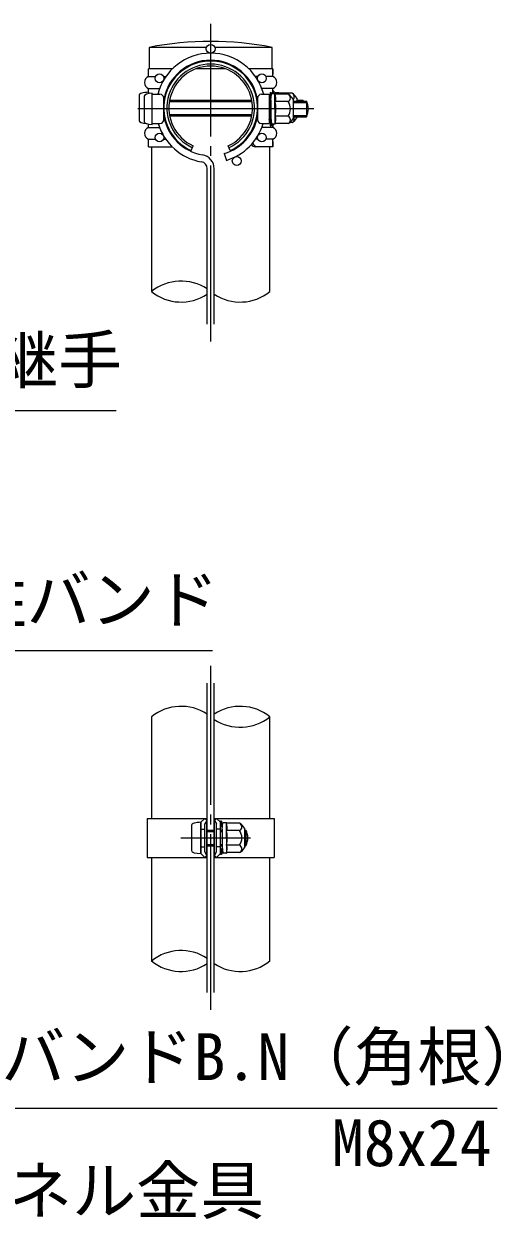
# Model space of a CAD drawing. Units: millimetres, scale not verified. Extents: x -4200 to 4200, y -2970 to 2970.
# Drawn here: x 2985 to 3474, y 201 to 1424 of the extents above; entities that cross this region are included whole.
import ezdxf
from ezdxf.enums import TextEntityAlignment as Align

# ---------------------------------------------------------------- set-up
doc = ezdxf.new("R2010")
doc.units = ezdxf.units.MM
doc.header["$LTSCALE"] = 10
doc.linetypes.add('LONG_CHAIN', pattern=[21, 18, -1, 1, -1])
for name, color, linetype, lineweight in [('0-3_D-STR1', 1, 'Continuous', 9), ('0-4_D-BMK', 2, 'LONG_CHAIN', 9), ('0-5_D-STR-DIM', 7, 'Continuous', 9), ('0-8_D-STR2', 7, 'Continuous', 9), ('0-9_D-STR3', 3, 'Continuous', 9), ('0-D_D-STR-TXT', 7, 'Continuous', 9)]:
    doc.layers.add(name, color=color, linetype=linetype, lineweight=lineweight)
doc.styles.add('ＭＳ ゴシック', font='')
doc.styles.get('ＭＳ ゴシック').set_extended_font_data('MS Gothic')

msp = doc.modelspace()

# ---------------------------------------------------------------- linework, layer by layer
at = {"layer": '0-3_D-STR1'}
for p, q in [((3172.24, 1400.46), (3113.58, 1400.46)), ((3113.58, 1400.46), (3113.58, 1378.46)), ((3239.38, 1400.46), (3180.72, 1400.46)), ((3239.38, 1378.46), (3239.38, 1400.46)), ((3137.29, 1378.46), (3113.58, 1378.46)), ((3149.95, 1378.46), (3148.53, 1378.46)), ((3191.71, 1378.46), (3161.26, 1378.46)), ((3239.38, 1378.46), (3215.67, 1378.46)), ((3115.98, 1298.46), (3115.98, 1150.46)), ((3236.98, 1150.46), (3236.98, 1298.52)), ((3115.98, 715.15), (3115.98, 611.15)), ((3236.98, 611.15), (3236.98, 715.15)), ((3115.98, 571.15), (3115.98, 465.15)), ((3236.98, 465.15), (3236.98, 571.15))]:
    msp.add_line(p, q, dxfattribs=at)
msp.add_arc((3176.48, 1081.6), 325, 78.84081, 101.15919, dxfattribs=at)
at = {"layer": '0-4_D-BMK'}
for p, q in [((3176.48, 1099.34), (3176.48, 1424.46)), ((3281.88, 1337.44), (3092.46, 1337.44)), ((3176.48, 415.03), (3176.48, 767.28)), ((3145.81, 591.15), (3217.29, 591.15))]:
    msp.add_line(p, q, dxfattribs=at)
at = {"layer": '0-5_D-STR-DIM'}
for centre, start, end in [((3146.23, 1113.14), 56.30864, 129.02451), ((3146.23, 1187.78), 230.97549, 303.69136), ((3206.73, 1187.78), 236.30864, 309.02451), ((3146.23, 677.83), 56.30864, 129.02451), ((3206.73, 677.83), 50.97549, 123.69136), ((3206.73, 752.48), 236.30864, 309.02451), ((3146.23, 427.83), 56.30864, 129.02451), ((3146.23, 502.48), 230.97549, 303.69136), ((3206.73, 502.48), 236.30864, 309.02451)]:
    msp.add_arc(centre, 48.04, start, end, dxfattribs=at)
at = {"layer": '0-8_D-STR2'}
for p, q in [((3190.43, 1291.69), (3192.48, 1284.79)), ((3172.88, 1117.13), (3172.88, 1276.19)), ((3180.08, 1117.13), (3180.08, 1276.19)), ((3172.88, 432.82), (3172.88, 749.49)), ((3180.08, 432.82), (3180.08, 749.49))]:
    msp.add_line(p, q, dxfattribs=at)
for centre in [(3176.48, 1398.96), (3124.09, 1368.71), (3228.88, 1368.71), (3124.09, 1308.21), (3228.88, 1308.21), (3203.12, 1284.14)]:
    msp.add_circle(centre, 4.5, dxfattribs=at)
for centre, radius, start, end in [((3176.48, 1338.46), 56, 14.4591, 165.5409), ((3176.48, 1338.46), 48.8, 10.38886, 169.61114), ((3176.48, 1338.46), 56, 196.62015, 260.16066), ((3176.48, 1338.46), 48.8, 190.38886, 260.16066), ((3176.48, 1338.46), 48.8, 286.60421, 349.61114), ((3176.48, 1338.46), 56, 286.60421, 343.37985), ((3165.68, 1276.19), 14.4, 0, 80.16066), ((3165.68, 1276.19), 7.2, 0, 80.16066)]:
    msp.add_arc(centre, radius, start, end, dxfattribs=at)
at = {"layer": '0-9_D-STR3'}
for p, q in [((3137.29, 1378.46), (3112.78, 1378.46)), ((3112.78, 1370.46), (3112.78, 1378.46)), ((3112.78, 1370.46), (3119.94, 1370.46)), ((3128.23, 1370.46), (3130.53, 1370.46)), ((3148.53, 1378.46), (3149.95, 1378.46)), ((3240.18, 1378.46), (3215.67, 1378.46)), ((3224.73, 1370.46), (3222.44, 1370.46)), ((3240.18, 1370.46), (3233.02, 1370.46)), ((3240.18, 1378.46), (3240.18, 1372.91)), ((3240.18, 1370.46), (3240.18, 1378.46)), ((3112.78, 1352.98), (3112.78, 1358.46)), ((3112.78, 1358.46), (3124.17, 1358.46)), ((3240.18, 1358.46), (3228.79, 1358.46)), ((3240.18, 1352.93), (3240.18, 1358.46)), ((3103.18, 1351.46), (3103.18, 1325.46)), ((3108.48, 1350.48), (3108.48, 1324.4)), ((3112.78, 1354.46), (3112.78, 1353.29)), ((3116.48, 1321.44), (3116.48, 1353.44)), ((3116.48, 1352.44), (3124.48, 1352.44)), ((3128.48, 1326.44), (3128.48, 1348.44)), ((3134.44, 1346.46), (3218.53, 1346.46)), ((3224.48, 1348.44), (3224.48, 1326.44)), ((3228.48, 1352.44), (3236.48, 1352.44)), ((3236.48, 1352.44), (3236.48, 1322.44)), ((3237.51, 1351.34), (3236.48, 1347.8)), ((3236.48, 1347.8), (3236.48, 1327.08)), ((3237.51, 1354.22), (3237.51, 1351.34)), ((3237.51, 1354.22), (3238.51, 1354.22)), ((3237.88, 1346.43), (3238.66, 1352.75)), ((3237.88, 1346.43), (3237.88, 1328.43)), ((3238.51, 1354.22), (3238.51, 1351.34)), ((3242.19, 1352.93), (3238.86, 1352.93)), ((3240.18, 1355.46), (3240.18, 1352.93)), ((3241.18, 1355.46), (3240.18, 1355.46)), ((3241.18, 1355.46), (3241.18, 1352.93)), ((3242.28, 1337.43), (3242.28, 1352.88)), ((3242.42, 1352.69), (3242.56, 1353.78)), ((3255.87, 1352.45), (3242.51, 1352.45)), ((3246.09, 1353.96), (3242.76, 1353.96)), ((3246.18, 1352.45), (3246.18, 1353.91)), ((3246.38, 1353.47), (3246.29, 1353.81)), ((3259.77, 1353.47), (3246.38, 1353.47)), ((3260.88, 1347.44), (3260.88, 1327.44)), ((3264.78, 1348.46), (3264.78, 1345.44)), ((3128.48, 1345.44), (3128.99, 1345.44)), ((3128.48, 1344.09), (3128.81, 1344.09)), ((3134.2, 1345.1), (3218.76, 1345.1)), ((3223.97, 1345.44), (3224.48, 1345.44)), ((3224.15, 1344.09), (3224.48, 1344.09)), ((3237.48, 1345.54), (3237.88, 1345.54)), ((3237.88, 1345.54), (3237.88, 1329.34)), ((3255.87, 1344.95), (3242.28, 1344.95)), ((3242.28, 1337.43), (3242.28, 1321.98)), ((3260.88, 1345.44), (3274.48, 1345.44)), ((3260.88, 1344.09), (3275.13, 1344.09)), ((3274.48, 1345.44), (3274.48, 1329.44)), ((3112.78, 1318.46), (3112.78, 1321.9)), ((3112.78, 1318.46), (3112.78, 1321.9)), ((3116.48, 1322.44), (3124.48, 1322.44)), ((3128.48, 1330.8), (3129.1, 1330.8)), ((3128.52, 1329.44), (3129.34, 1329.44)), ((3134.2, 1331.81), (3218.76, 1331.81)), ((3134.44, 1330.46), (3218.53, 1330.46)), ((3223.63, 1329.44), (3224.44, 1329.44)), ((3223.87, 1330.8), (3224.48, 1330.8)), ((3228.48, 1322.44), (3236.48, 1322.44)), ((3237.51, 1323.1), (3236.48, 1327.08)), ((3237.48, 1329.34), (3237.88, 1329.34)), ((3237.48, 1327.08), (3238.51, 1323.1)), ((3237.88, 1328.43), (3238.66, 1322.1)), ((3238.51, 1323.1), (3238.51, 1320.22)), ((3242.15, 1321.93), (3238.86, 1321.93)), ((3240.18, 1321.93), (3240.18, 1318.46)), ((3240.18, 1318.46), (3240.18, 1321.93)), ((3240.18, 1321.93), (3240.18, 1321.46)), ((3255.87, 1329.94), (3242.28, 1329.94)), ((3255.87, 1322.43), (3242.48, 1322.43)), ((3259.77, 1323.45), (3257.31, 1323.45)), ((3260.88, 1330.8), (3275.13, 1330.8)), ((3260.88, 1329.44), (3274.48, 1329.44)), ((3264.78, 1329.44), (3264.78, 1328.46)), ((3112.78, 1318.46), (3124.17, 1318.46)), ((3127.74, 1310.83), (3127.74, 1310.88)), ((3240.18, 1318.46), (3228.79, 1318.46)), ((3112.78, 1298.46), (3112.78, 1306.46)), ((3112.78, 1306.46), (3119.94, 1306.46)), ((3112.78, 1298.46), (3137.29, 1298.46)), ((3128.23, 1306.46), (3130.53, 1306.46)), ((3148.53, 1298.46), (3149.95, 1298.46)), ((3156.48, 1294.82), (3158.65, 1299.55)), ((3196.48, 1294.82), (3194.31, 1299.55)), ((3240.18, 1298.46), (3222.27, 1298.46)), ((3224.73, 1306.46), (3222.44, 1306.46)), ((3240.18, 1306.46), (3233.02, 1306.46)), ((3240.18, 1298.46), (3238.43, 1298.46)), ((3240.18, 1298.46), (3240.18, 1306.46)), ((3240.18, 1304), (3240.18, 1298.46)), ((3111.38, 611.15), (3172.88, 611.15)), ((3111.38, 611.15), (3111.38, 571.15)), ((3156.85, 604.15), (3156.85, 578.15)), ((3170.45, 611.15), (3166.45, 607.15)), ((3166.45, 575.15), (3166.45, 607.15)), ((3166.45, 607.15), (3166.45, 575.15)), ((3166.45, 600.15), (3170.45, 600.15)), ((3170.45, 611.15), (3172.45, 609.15)), ((3172.45, 609.15), (3170.45, 605.5)), ((3170.45, 576.81), (3170.45, 605.5)), ((3171.47, 607.35), (3172.45, 607.35)), ((3172.45, 607.35), (3172.45, 611.15)), ((3172.45, 574.95), (3172.45, 607.35)), ((3180.08, 611.15), (3241.58, 611.15)), ((3180.51, 607.35), (3180.51, 611.15)), ((3182.51, 611.15), (3180.51, 609.15)), ((3180.51, 609.15), (3182.51, 605.5)), ((3180.51, 574.95), (3180.51, 607.35)), ((3181.49, 607.35), (3180.51, 607.35)), ((3182.51, 611.15), (3186.51, 607.15)), ((3182.51, 576.81), (3182.51, 605.5)), ((3186.51, 600.15), (3182.51, 600.15)), ((3186.51, 608.15), (3186.51, 605.27)), ((3187.51, 608.15), (3186.51, 608.15)), ((3186.51, 575.15), (3186.51, 607.15)), ((3186.88, 604.11), (3188.32, 602.09)), ((3187.51, 608.15), (3187.51, 605.27)), ((3187.7, 604.69), (3188.52, 603.53)), ((3188.11, 600.15), (3188.89, 606.48)), ((3188.11, 600.15), (3188.11, 582.15)), ((3192.42, 606.65), (3189.08, 606.65)), ((3192.51, 591.15), (3192.51, 606.6)), ((3192.71, 606.17), (3192.61, 606.51)), ((3206.1, 606.17), (3192.71, 606.17)), ((3211.11, 601.15), (3211.11, 581.15)), ((3241.58, 611.15), (3241.58, 571.15)), ((3172.45, 599.15), (3180.08, 599.15)), ((3172.45, 597.8), (3180.08, 597.8)), ((3186.51, 599.15), (3188.11, 599.15)), ((3186.51, 597.8), (3188.11, 597.8)), ((3206.1, 598.66), (3192.51, 598.66)), ((3192.51, 591.15), (3192.51, 575.7)), ((3211.11, 599.15), (3212.45, 599.15)), ((3211.11, 597.8), (3213.1, 597.8)), ((3212.45, 599.15), (3212.45, 583.15)), ((3166.45, 582.15), (3170.45, 582.15)), ((3170.45, 571.15), (3166.45, 575.15)), ((3172.45, 573.15), (3170.45, 576.81)), ((3172.45, 584.51), (3180.08, 584.51)), ((3172.45, 583.15), (3180.08, 583.15)), ((3180.51, 573.15), (3182.51, 576.81)), ((3186.51, 582.15), (3182.51, 582.15)), ((3182.51, 571.15), (3186.51, 575.15)), ((3186.51, 584.51), (3188.11, 584.51)), ((3186.51, 583.15), (3188.11, 583.15)), ((3186.51, 577.03), (3186.51, 574.15)), ((3186.88, 578.2), (3188.32, 580.21)), ((3187.7, 577.61), (3188.52, 578.77)), ((3188.11, 582.15), (3188.89, 575.83)), ((3192.38, 575.65), (3189.08, 575.65)), ((3206.1, 583.65), (3192.51, 583.65)), ((3206.1, 576.14), (3192.71, 576.14)), ((3211.11, 584.51), (3213.1, 584.51)), ((3211.11, 583.15), (3212.45, 583.15)), ((3111.38, 571.15), (3172.88, 571.15)), ((3170.45, 571.15), (3172.45, 573.15)), ((3171.47, 574.95), (3172.45, 574.95)), ((3172.45, 571.15), (3172.45, 574.95)), ((3180.08, 571.15), (3241.58, 571.15)), ((3180.51, 571.15), (3180.51, 574.95)), ((3181.49, 574.95), (3180.51, 574.95)), ((3182.51, 571.15), (3180.51, 573.15))]:
    msp.add_line(p, q, dxfattribs=at)
for points in [[(3238.51, 1351.34), (3237.48, 1347.8), (3237.48, 1327.08)], [(3264.78, 1346.46), (3270.78, 1346.46), (3270.78, 1345.44)], [(3237.51, 1323.1), (3237.51, 1320.22), (3238.51, 1320.22)], [(3241.18, 1321.93), (3241.18, 1321.46), (3240.18, 1321.46)], [(3187.51, 577.03), (3187.51, 574.15), (3186.51, 574.15)]]:
    msp.add_lwpolyline(points, dxfattribs=at)
for centre, radius, start, end in [((3176.48, 1338.46), 48, 294.62432, 245.37568), ((3176.48, 1338.46), 44.8, 294.62432, 245.37568), ((3115.28, 1364.46), 6.5, 112.61986, 247.38014), ((3176.48, 1338.46), 42.8, 294.62432, 245.37568), ((3237.68, 1364.46), 6.5, 292.61986, 67.38014), ((3124.48, 1348.44), 4, 0, 90), ((3228.48, 1348.44), 4, 90, 180), ((3236.74, 1345.57), 1.14, 358.43845, 49.48837), ((3238.86, 1352.73), 0.2, 90, 173), ((3242.19, 1352.73), 0.2, 15, 90), ((3232.23, 1348.74), 10.93, 339.64454, 21.71401), ((3242.76, 1353.76), 0.2, 90, 173), ((3246.09, 1353.76), 0.2, 15, 90), ((3236.42, 1349.71), 10.65, 14.90359, 22.7756), ((3253.84, 1348.7), 4.27, 298.45309, 61.54691), ((3247.33, 1338.93), 16, 32.13463, 57.68315), ((3257.74, 1349.72), 4.27, 317.45541, 61.54691), ((3251.23, 1339.95), 16, 32.13463, 57.68315), ((3255.78, 1338.46), 17, 24.25131, 28.07249), ((3200.77, 1337.43), 42.38, 0, 10.20031), ((3200.77, 1337.43), 42.38, 349.79969, 0), ((3244.35, 1337.44), 13.75, 0, 33.09348), ((3244.35, 1337.44), 13.75, 326.90652, 0), ((3259.48, 1337.44), 17, 331.92751, 28.07249), ((3124.48, 1326.44), 4, 270, 0), ((3228.48, 1326.44), 4, 180, 270), ((3236.74, 1329.31), 1.14, 310.51348, 1.56339), ((3238.86, 1322.13), 0.2, 187, 270), ((3242.15, 1322.13), 0.2, 270, 337.2244), ((3232.52, 1326.17), 10.65, 337.2244, 20.62678), ((3253.84, 1326.18), 4.27, 298.45309, 61.54691), ((3247.33, 1335.95), 16, 302.31685, 327.86537), ((3257.74, 1327.2), 4.27, 298.45309, 31.66849), ((3251.23, 1336.97), 16, 302.31685, 327.86537), ((3115.28, 1312.46), 6.5, 112.61986, 247.38014), ((3121.45, 1312.46), 6.09, 348.40415, 350.0359), ((3237.68, 1312.46), 6.5, 292.61986, 67.38014), ((3223.29, 1304.46), 6.09, 213.34935, 260.27718), ((3225.23, 1304.46), 6.09, 198.30949, 260.27718), ((3188.51, 605.27), 2, 180, 215.53768), ((3188.51, 605.27), 1, 180, 215.53768), ((3187.51, 601.51), 1, 33.43373, 35.53768), ((3189.08, 606.45), 0.2, 90, 173), ((3192.42, 606.45), 0.2, 15, 90), ((3182.74, 602.41), 10.65, 339.37322, 22.7756), ((3204.07, 602.41), 4.27, 298.45309, 61.54691), ((3197.56, 592.64), 16, 32.13463, 57.68315), ((3151, 591.15), 42.38, 0, 10.20031), ((3151, 591.15), 42.38, 349.79969, 0), ((3194.58, 591.15), 13.75, 0, 33.09348), ((3194.58, 591.15), 13.75, 326.90652, 0), ((3197.45, 591.15), 17, 331.92751, 28.07249), ((3188.51, 577.03), 2, 144.46232, 180), ((3188.51, 577.03), 1, 144.46232, 180), ((3187.51, 580.79), 1, 324.46232, 326.56627), ((3189.08, 575.85), 0.2, 187, 270), ((3192.38, 575.85), 0.2, 270, 337.2244), ((3182.74, 579.9), 10.65, 337.2244, 20.62678), ((3204.07, 579.9), 4.27, 298.45309, 61.54691), ((3197.56, 589.66), 16, 302.31685, 327.86537)]:
    msp.add_arc(centre, radius, start, end, dxfattribs=at)
for centre, start_param, end_param in [((3112.78, 1351.46), 1.5707963, 3.1415927), ((3118.08, 1350.48), 1.7382444, 3.1415927), ((3112.78, 1325.46), 3.1415927, 4.477186), ((3118.08, 1324.4), 3.1415927, 4.5449409), ((3166.45, 604.15), 1.5707963, 3.1415927), ((3166.45, 578.15), 3.1415927, 4.712389)]:
    msp.add_ellipse(centre, major_axis=(9.6, 0), ratio=0.3125, start_param=start_param, end_param=end_param, dxfattribs=at)
at = {"layer": '0-D_D-STR-TXT'}
for points in [[(3079.58, 1028.34), (2836.01, 1028.34), (2751.02, 1292.95)], [(3178.24, 782.69), (2869.44, 782.69), (2793.07, 611.28)], [(3469.87, 314.25), (2909.31, 314.25), (2804.35, 576.98)]]:
    msp.add_lwpolyline(points, dxfattribs=at)

# ---------------------------------------------------------------- texts
at = {"layer": '0-D_D-STR-TXT', "style": 'ＭＳ ゴシック'}
for s, p in [('柱継手', (2888.97, 1042.2)), ('柱バンド', (2922.4, 796.8)), ('バンドB.N（角根）', (2962.01, 328.74)), ('M8x24', (3300.41, 240.7)), ('パネル金具', (2903.34, 191.76))]:
    msp.add_text(s, height=48.09, dxfattribs=at).set_placement(p, align=Align.BOTTOM_LEFT)

doc.saveas('drawing.dxf')
